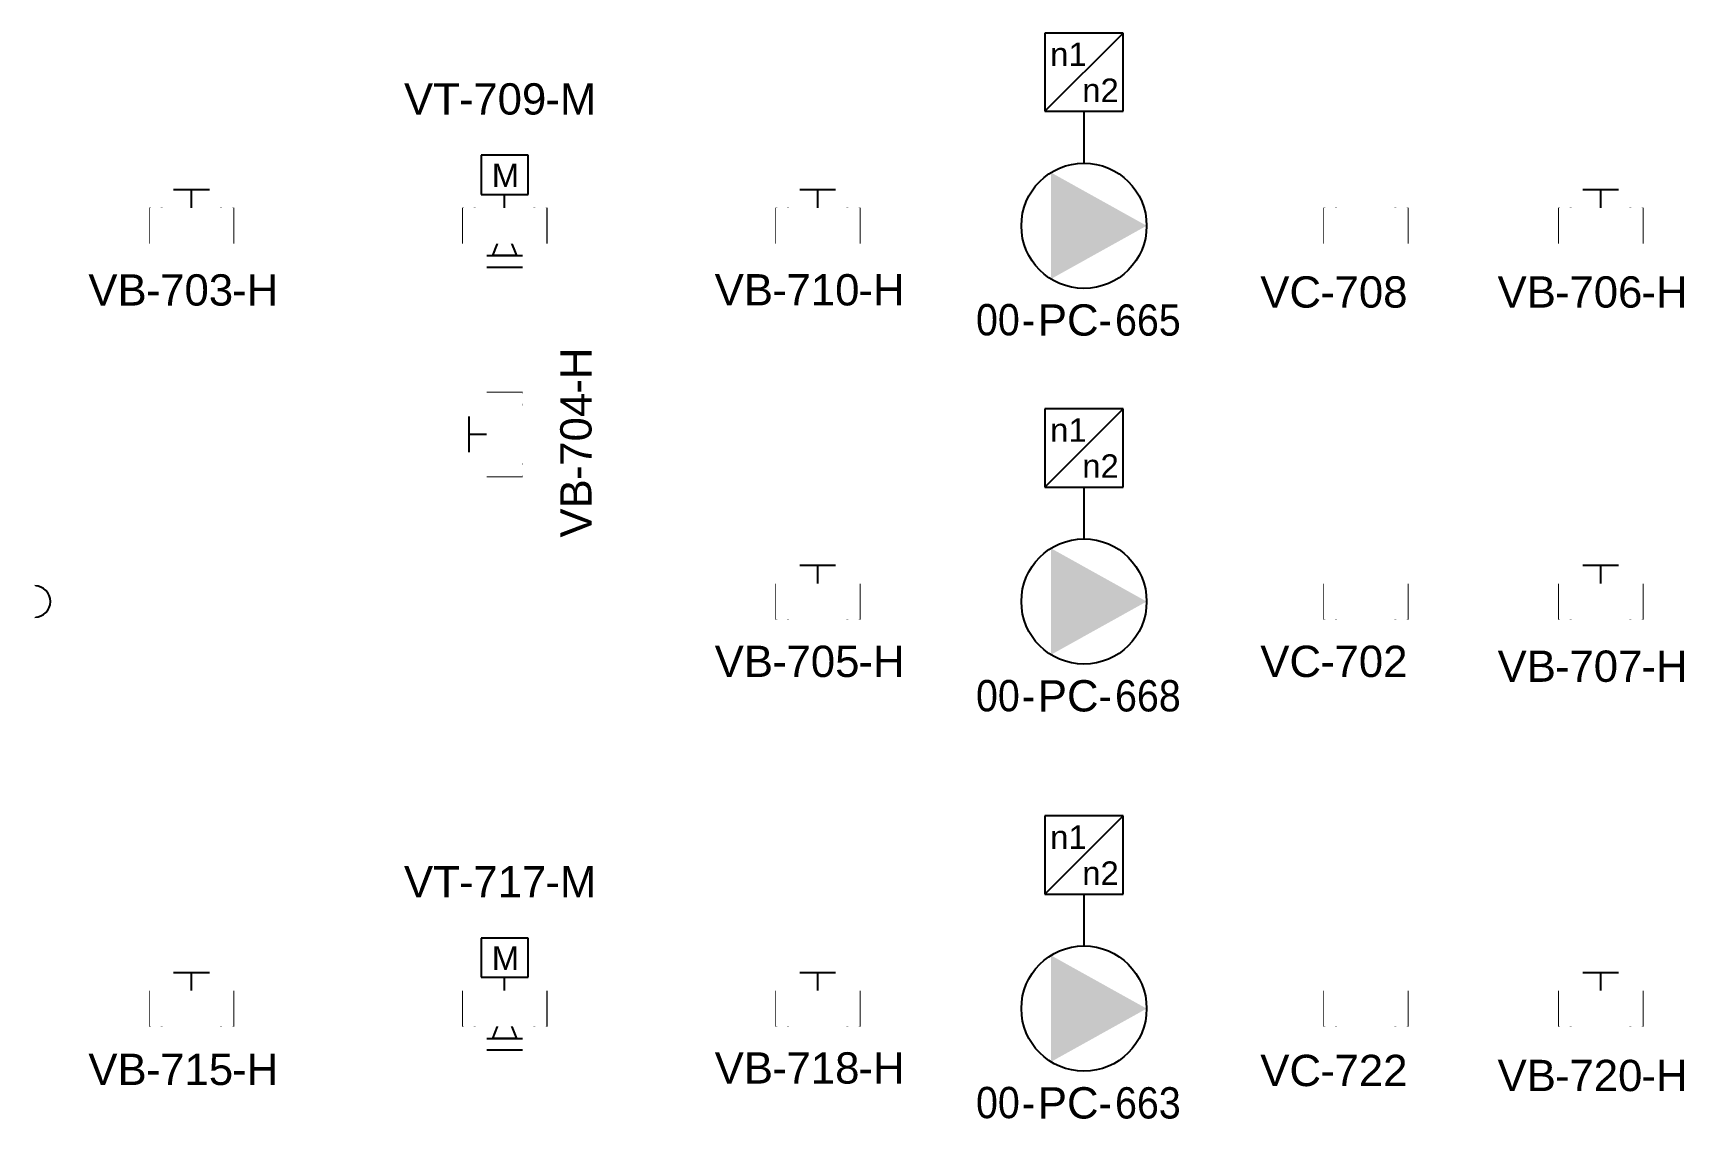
# Model space of a CAD drawing. Header units: millimetres. Extents: x 0 to 12089, y -479 to 374.
# Drawn here: x 11983.9 to 12089.3, y -155.9 to -86.6 of the extents above; entities that cross this region are included whole.
import ezdxf
from ezdxf.enums import TextEntityAlignment as Align

# ---------------------------------------------------------------- set-up
doc = ezdxf.new("R2010")
doc.units = ezdxf.units.MM
doc.header["$LTSCALE"] = 0.25
doc.set_wipeout_variables(frame=1)
doc.layers.add('equipment', color=5, linetype='Continuous', lineweight=25, true_color=0x0000ff)
doc.layers.add('valve', color=7, linetype='Continuous', lineweight=25, true_color=0xffffff)
doc.layers.add('hot water', color=5, linetype='Continuous', lineweight=25)
doc.styles.add('Organica', font='arial.ttf')

# ---------------------------------------------------------------- blocks, each defined once
blk = doc.blocks.new('break')
blk.add_arc((0, 0), 1, 270, 90)
blk.add_wipeout([(-0.12, -0.11), (-0.12, -0.89), (0, -1), (0.12, -0.89), (0.12, -0.11), (0, 0)])
blk.add_wipeout([(-0.12, 0.11), (-0.12, 0.89), (0, 1), (0.12, 0.89), (0.12, 0.11), (0, 0)])
blk = doc.blocks.new('*U459')
at = {"lineweight": 25, "ltscale": 0.25}
for p, q in [((-7.31, 2.5), (-12.31, 2.5)), ((-12.31, 2.5), (-12.31, -2.5)), ((-7.31, -2.5), (-12.31, 2.5)), ((-7.31, -2.5), (-7.31, 2.5)), ((-7.31, 0), (-4, 0)), ((-12.31, -2.5), (-7.31, -2.5))]:
    blk.add_line(p, q, dxfattribs=at)
blk.add_circle((0, 0), 4)
blk.add_solid([(-3.4, -2.11), (0, 4), (3.4, -2.11)])
at = {"style": 'Organica'}
for s, p in [('n2', (-7.9, -0.11)), ('n1', (-10.2, -2.16))]:
    blk.add_text(s, height=1.5, rotation=90, dxfattribs=at).set_placement(p)
at = {"char_height": 2, "width": 5.3402, "attachment_point": 6, "rotation": 90, "line_spacing_factor": 0.9, "style": 'Organica'}
for insert in [(6.02, 1.77), (6.02, -3.13)]:
    blk.add_mtext('{\\W0.9;-}', dxfattribs=dict(at, insert=insert))
at = {"style": 'Organica', "flags": 1}
for tag, p in [('PUMP_TYPE', (-13.95, 99.74)), ('NOTE', (-13.95, 96.74)), ('NOTE_CHINESE', (-13.95, 93.74)), ('MATERIAL_HOUSING', (-13.95, 90.64)), ('MATERIAL_IMPELLER', (-13.95, 87.64)), ('MATERIAL_SCREW', (-13.95, 84.64)), ('INSTALLED_POWER', (-13.95, 81.43)), ('CONSUMED_POWER', (-13.95, 78.43)), ('MODEL', (-13.95, 75.32)), ('MANUFACTURE', (-13.95, 72.21)), ('UNIT_CAPACITY', (-13.42, 69.06)), ('SP_CAPACITY', (-13.42, 66.16)), ('UNIT_HEAD', (-13.42, 63.06)), ('SP_HEAD', (-13.42, 60.06)), ('INSTALLATION', (-13.42, 56.95)), ('STB_DTY', (-13.42, 53.63)), ('RUNNINGHOURS', (-13.42, 50.63)), ('FC-MAN', (-13.85, 47.7)), ('HOSTNAME', (-12.95, 46.85)), ('FC-MOD', (-13.85, 44.6)), ('DI', (-13.85, 41.6)), ('DO', (-13.85, 38.6)), ('AI', (-13.85, 35.6)), ('AO', (-13.85, 32.6)), ('PB', (-13.85, 29.6)), ('PO', (-13.85, 26.6)), ('PROCESSUNITAREA', (-13.85, 23.6))]:
    blk.add_attdef(tag, text='', height=2, dxfattribs=at).set_placement(p, align=Align.MIDDLE_CENTER)
at = {"style": 'Organica', "width": 0.9, "flags": 8}
blk.add_attdef('TAG', text='', height=2, rotation=90, dxfattribs=at).set_placement((6.02, 4.08), align=Align.MIDDLE_CENTER)
at = {"style": 'Organica'}
blk.add_attdef('TAG_ID', text='', height=2, rotation=90, dxfattribs=at).set_placement((6.02, 0.93), align=Align.MIDDLE_RIGHT)
at = {"style": 'Organica', "width": 0.9}
blk.add_attdef('AREA_CODE', text='', height=2, rotation=90, dxfattribs=at).set_placement((6, -4.1), align=Align.MIDDLE_RIGHT)
blk = doc.blocks.new('*U465')
at = {"lineweight": 25, "ltscale": 0.25}
for p, q in [((-7.31, 2.5), (-12.31, 2.5)), ((-12.31, 2.5), (-12.31, -2.5)), ((-7.31, -2.5), (-12.31, 2.5)), ((-7.31, -2.5), (-7.31, 2.5)), ((-7.31, 0), (-4, 0)), ((-12.31, -2.5), (-7.31, -2.5))]:
    blk.add_line(p, q, dxfattribs=at)
blk.add_circle((0, 0), 4)
blk.add_solid([(-3.4, -2.11), (0, 4), (3.4, -2.11)])
at = {"style": 'Organica'}
for s, p in [('n2', (-7.9, -0.11)), ('n1', (-10.2, -2.16))]:
    blk.add_text(s, height=1.5, rotation=90, dxfattribs=at).set_placement(p)
at = {"char_height": 2, "width": 5.3402, "attachment_point": 6, "rotation": 90, "line_spacing_factor": 0.9, "style": 'Organica'}
for insert in [(6.02, 1.77), (6.02, -3.13)]:
    blk.add_mtext('{\\W0.9;-}', dxfattribs=dict(at, insert=insert))
at = {"style": 'Organica', "flags": 1}
for tag, p in [('PUMP_TYPE', (-13.95, 99.74)), ('NOTE', (-13.95, 96.74)), ('NOTE_CHINESE', (-13.95, 93.74)), ('MATERIAL_HOUSING', (-13.95, 90.64)), ('MATERIAL_IMPELLER', (-13.95, 87.64)), ('MATERIAL_SCREW', (-13.95, 84.64)), ('INSTALLED_POWER', (-13.95, 81.43)), ('CONSUMED_POWER', (-13.95, 78.43)), ('MODEL', (-13.95, 75.32)), ('MANUFACTURE', (-13.95, 72.21)), ('UNIT_CAPACITY', (-13.42, 69.06)), ('SP_CAPACITY', (-13.42, 66.16)), ('UNIT_HEAD', (-13.42, 63.06)), ('SP_HEAD', (-13.42, 60.06)), ('INSTALLATION', (-13.42, 56.95)), ('STB_DTY', (-13.42, 53.63)), ('RUNNINGHOURS', (-13.42, 50.63)), ('FC-MAN', (-13.85, 47.7)), ('HOSTNAME', (-12.95, 46.85)), ('FC-MOD', (-13.85, 44.6)), ('DI', (-13.85, 41.6)), ('DO', (-13.85, 38.6)), ('AI', (-13.85, 35.6)), ('AO', (-13.85, 32.6)), ('PB', (-13.85, 29.6)), ('PO', (-13.85, 26.6)), ('PROCESSUNITAREA', (-13.85, 23.6))]:
    blk.add_attdef(tag, text='', height=2, dxfattribs=at).set_placement(p, align=Align.MIDDLE_CENTER)
at = {"style": 'Organica', "width": 0.9, "flags": 8}
blk.add_attdef('TAG', text='', height=2, rotation=90, dxfattribs=at).set_placement((6.02, 4.08), align=Align.MIDDLE_CENTER)
at = {"style": 'Organica'}
blk.add_attdef('TAG_ID', text='', height=2, rotation=90, dxfattribs=at).set_placement((6.02, 0.93), align=Align.MIDDLE_RIGHT)
at = {"style": 'Organica', "width": 0.9}
blk.add_attdef('AREA_CODE', text='', height=2, rotation=90, dxfattribs=at).set_placement((6, -4.1), align=Align.MIDDLE_RIGHT)
blk = doc.blocks.new('*U467')
at = {"lineweight": 25, "ltscale": 0.25}
for p, q in [((-7.31, 2.5), (-12.31, 2.5)), ((-12.31, 2.5), (-12.31, -2.5)), ((-7.31, -2.5), (-12.31, 2.5)), ((-7.31, -2.5), (-7.31, 2.5)), ((-7.31, 0), (-4, 0)), ((-12.31, -2.5), (-7.31, -2.5))]:
    blk.add_line(p, q, dxfattribs=at)
blk.add_circle((0, 0), 4)
blk.add_solid([(-3.4, -2.11), (0, 4), (3.4, -2.11)])
at = {"style": 'Organica'}
for s, p in [('n2', (-7.9, -0.11)), ('n1', (-10.2, -2.16))]:
    blk.add_text(s, height=1.5, rotation=90, dxfattribs=at).set_placement(p)
at = {"char_height": 2, "width": 5.3402, "attachment_point": 6, "rotation": 90.0784, "line_spacing_factor": 0.9, "style": 'Organica'}
for insert in [(6.02, 1.77), (6.03, -3.13)]:
    blk.add_mtext('{\\W0.9;-}', dxfattribs=dict(at, insert=insert))
at = {"style": 'Organica', "flags": 1}
for tag, p in [('PUMP_TYPE', (-13.95, 99.74)), ('NOTE', (-13.95, 96.74)), ('NOTE_CHINESE', (-13.95, 93.74)), ('MATERIAL_HOUSING', (-13.95, 90.64)), ('MATERIAL_IMPELLER', (-13.95, 87.64)), ('MATERIAL_SCREW', (-13.95, 84.64)), ('INSTALLED_POWER', (-13.95, 81.43)), ('CONSUMED_POWER', (-13.95, 78.43)), ('MODEL', (-13.95, 75.32)), ('MANUFACTURE', (-13.95, 72.21)), ('UNIT_CAPACITY', (-13.42, 69.06)), ('SP_CAPACITY', (-13.42, 66.16)), ('UNIT_HEAD', (-13.42, 63.06)), ('SP_HEAD', (-13.42, 60.06)), ('INSTALLATION', (-13.42, 56.95)), ('STB_DTY', (-13.42, 53.63)), ('RUNNINGHOURS', (-13.42, 50.63)), ('FC-MAN', (-13.85, 47.7)), ('HOSTNAME', (-12.95, 46.85)), ('FC-MOD', (-13.85, 44.6)), ('DI', (-13.85, 41.6)), ('DO', (-13.85, 38.6)), ('AI', (-13.85, 35.6)), ('AO', (-13.85, 32.6)), ('PB', (-13.85, 29.6)), ('PO', (-13.85, 26.6)), ('PROCESSUNITAREA', (-13.85, 23.6))]:
    blk.add_attdef(tag, text='', height=2, dxfattribs=at).set_placement(p, align=Align.MIDDLE_CENTER)
at = {"style": 'Organica', "width": 0.9, "flags": 8}
blk.add_attdef('TAG', text='', height=2, rotation=90.0784, dxfattribs=at).set_placement((6.02, 4.08), align=Align.MIDDLE_CENTER)
at = {"style": 'Organica'}
blk.add_attdef('TAG_ID', text='', height=2, rotation=90.0784, dxfattribs=at).set_placement((6.02, 0.93), align=Align.MIDDLE_RIGHT)
at = {"style": 'Organica', "width": 0.9}
blk.add_attdef('AREA_CODE', text='', height=2, rotation=90.0784, dxfattribs=at).set_placement((6.01, -4.1), align=Align.MIDDLE_RIGHT)
blk = doc.blocks.new('*U816')
at = {"lineweight": 25, "ltscale": 0.25}
for p, q in [((1.5, 4.5), (-1.5, 4.5)), ((-1.5, 4.5), (-1.5, 2)), ((1.5, 2), (1.5, 4.5)), ((-2.67, 1.14), (-2.67, -1.14)), ((-1.9, -1.14), (-1.9, 1.14)), ((-1.5, 2), (0, 2)), ((0, 0.5), (0, 2)), ((0, 2), (1.5, 2)), ((0, 0), (0, 1.55)), ((1.9, -1.14), (1.9, 1.14)), ((2.67, 1.14), (2.67, -1.14)), ((1.9, -0.76), (-1.9, 0.76)), ((-1.9, -0.76), (1.9, 0.76)), ((-1.14, -1.9), (1.15, -1.9)), ((1.15, -2.66), (-1.14, -2.66))]:
    blk.add_line(p, q, dxfattribs=at)
blk.add_lwpolyline([(0, 0), (0.76, -1.9), (-0.76, -1.9)], close=True, dxfattribs=at)
at = {"style": 'Organica'}
blk.add_text('M', height=1.5, dxfattribs=at).set_placement((-0.82, 2.47))
at = {"char_height": 2, "width": 5.3402, "style": 'Organica'}
for s, insert, attachment_point in [('-M', (2.6, 8.1), 4), ('-', (-1.98, 8.1), 6)]:
    blk.add_mtext(s, dxfattribs=dict(at, insert=insert, attachment_point=attachment_point))
at = {"style": 'Organica'}
for tag, flags, p in [('EQUIP_TYPE', 1, (-8.63, 62.54)), ('NOTE', 1, (-8.63, 59.54)), ('NOTE_CHINESE', 1, (-8.63, 56.54)), ('AREA_CODE', 1, (-8.63, 53.54)), ('DI', 1, (-8.63, 50.54)), ('DO', 1, (-8.63, 47.54)), ('AI', 1, (-8.63, 44.54)), ('AO', 1, (-8.63, 41.54)), ('PB', 1, (-8.63, 38.54)), ('PO', 1, (-8.63, 35.54)), ('SP_ACTUATED', 1, (-8.63, 32.54)), ('SIZE', 1, (-8.63, 23.54)), ('MATERIAL', 1, (-8.63, 19.54)), ('PRESSURE', 1, (-8.63, 15.54)), ('PROCESSUNITAREA', 1, (-8.63, 11.72)), ('TAG', 8, (0.33, 8.1))]:
    blk.add_attdef(tag, text='', height=2, dxfattribs=dict(at, flags=flags)).set_placement(p, align=Align.MIDDLE_CENTER)
blk.add_attdef('TAG_ID', text='', height=2, dxfattribs=at).set_placement((-2.86, 8.1), align=Align.MIDDLE_RIGHT)
blk.add_wipeout([(-2.67, 1.14), (2.67, 1.14), (2.67, -1.14), (-2.67, -1.14)])
blk = doc.blocks.new('*U817')
at = {"lineweight": 25, "ltscale": 0.25}
for p, q in [((1.14, 2.29), (-1.14, 2.29)), ((0, 0.5), (0, 2.29)), ((-2.67, 1.14), (-2.67, -1.14)), ((-1.9, -1.14), (-1.9, 1.14)), ((1.9, -1.14), (1.9, 1.14)), ((2.67, 1.14), (2.67, -1.14)), ((1.9, -0.76), (-1.9, 0.76))]:
    blk.add_line(p, q, dxfattribs=at)
blk.add_circle((0, 0), 0.5)
at = {"char_height": 2, "width": 5.3402, "style": 'Organica'}
for s, insert, attachment_point in [('-H', (2.6, -3.79), 4), ('-', (-1.98, -3.79), 6)]:
    blk.add_mtext(s, dxfattribs=dict(at, insert=insert, attachment_point=attachment_point))
at = {"style": 'Organica'}
for tag, flags, p in [('EQUIP_TYPE', 1, (-8.63, 62.54)), ('NOTE', 1, (-8.63, 59.54)), ('NOTE_CHINESE', 1, (-8.63, 56.54)), ('AREA_CODE', 1, (-8.63, 53.54)), ('DI', 1, (-8.63, 50.54)), ('DO', 1, (-8.63, 47.54)), ('AI', 1, (-8.63, 44.54)), ('AO', 1, (-8.63, 41.54)), ('PB', 1, (-8.63, 38.54)), ('PO', 1, (-8.63, 35.54)), ('SP_ACTUATED', 1, (-8.63, 32.54)), ('SIZE', 1, (-8.63, 23.54)), ('MATERIAL', 1, (-8.63, 19.54)), ('PRESSURE', 1, (-8.63, 15.54)), ('PROCESSUNITAREA', 1, (-8.63, 11.72)), ('TAG', 8, (0.33, -3.79))]:
    blk.add_attdef(tag, text='', height=2, dxfattribs=dict(at, flags=flags)).set_placement(p, align=Align.MIDDLE_CENTER)
blk.add_attdef('TAG_ID', text='', height=2, dxfattribs=at).set_placement((-2.86, -3.79), align=Align.MIDDLE_RIGHT)
blk.add_wipeout([(-2.67, 1.14), (2.67, 1.14), (2.67, -1.14), (-2.67, -1.14)])
blk = doc.blocks.new('*U819')
at = {"lineweight": 25, "ltscale": 0.25}
for p, q in [((1.14, 2.29), (-1.14, 2.29)), ((0, 0.5), (0, 2.29)), ((-2.67, 1.14), (-2.67, -1.14)), ((-1.9, -1.14), (-1.9, 1.14)), ((1.9, -1.14), (1.9, 1.14)), ((2.67, 1.14), (2.67, -1.14)), ((1.9, -0.76), (-1.9, 0.76))]:
    blk.add_line(p, q, dxfattribs=at)
blk.add_circle((0, 0), 0.5)
at = {"char_height": 2, "width": 5.3402, "style": 'Organica'}
for s, insert, attachment_point in [('-H', (2.6, -4.27), 4), ('-', (-1.98, -4.27), 6)]:
    blk.add_mtext(s, dxfattribs=dict(at, insert=insert, attachment_point=attachment_point))
at = {"style": 'Organica'}
for tag, flags, p in [('EQUIP_TYPE', 1, (-8.63, 62.54)), ('NOTE', 1, (-8.63, 59.54)), ('NOTE_CHINESE', 1, (-8.63, 56.54)), ('AREA_CODE', 1, (-8.63, 53.54)), ('DI', 1, (-8.63, 50.54)), ('DO', 1, (-8.63, 47.54)), ('AI', 1, (-8.63, 44.54)), ('AO', 1, (-8.63, 41.54)), ('PB', 1, (-8.63, 38.54)), ('PO', 1, (-8.63, 35.54)), ('SP_ACTUATED', 1, (-8.63, 32.54)), ('SIZE', 1, (-8.63, 23.54)), ('MATERIAL', 1, (-8.63, 19.54)), ('PRESSURE', 1, (-8.63, 15.54)), ('PROCESSUNITAREA', 1, (-8.63, 11.72)), ('TAG', 8, (0.33, -4.27))]:
    blk.add_attdef(tag, text='', height=2, dxfattribs=dict(at, flags=flags)).set_placement(p, align=Align.MIDDLE_CENTER)
blk.add_attdef('TAG_ID', text='', height=2, dxfattribs=at).set_placement((-2.86, -4.27), align=Align.MIDDLE_RIGHT)
blk.add_wipeout([(-2.67, 1.14), (2.67, 1.14), (2.67, -1.14), (-2.67, -1.14)])
blk = doc.blocks.new('*U821')
at = {"lineweight": 25, "ltscale": 0.25}
for p, q in [((-2.67, 1.14), (-2.67, -1.14)), ((-1.9, -1.14), (-1.9, 1.14)), ((1.9, -1.14), (1.9, 1.14)), ((2.67, 1.14), (2.67, -1.14)), ((-1.9, 0.76), (1.9, -0.76)), ((1.9, -0.76), (1.09, 0.17)), ((1.9, -0.76), (0.67, -0.87))]:
    blk.add_line(p, q, dxfattribs=at)
at = {"insert": (-1.98, -3.95), "char_height": 2, "width": 5.3402, "attachment_point": 6, "style": 'Organica'}
blk.add_mtext('-', dxfattribs=at)
at = {"style": 'Organica'}
for tag, flags, p in [('EQUIP_TYPE', 1, (-8.63, 62.54)), ('NOTE', 1, (-8.63, 59.54)), ('NOTE_CHINESE', 1, (-8.63, 56.54)), ('AREA_CODE', 1, (-8.63, 53.54)), ('DI', 1, (-8.63, 50.54)), ('DO', 1, (-8.63, 47.54)), ('AI', 1, (-8.63, 44.54)), ('AO', 1, (-8.63, 41.54)), ('PB', 1, (-8.63, 38.54)), ('PO', 1, (-8.63, 35.54)), ('SP_ACTUATED', 1, (-8.63, 32.54)), ('SIZE', 1, (-8.63, 23.54)), ('MATERIAL', 1, (-8.63, 19.54)), ('PRESSURE', 1, (-8.63, 15.54)), ('PROCESSUNITAREA', 1, (-8.63, 11.72)), ('TAG', 8, (0.33, -3.95))]:
    blk.add_attdef(tag, text='', height=2, dxfattribs=dict(at, flags=flags)).set_placement(p, align=Align.MIDDLE_CENTER)
blk.add_attdef('TAG_ID', text='', height=2, dxfattribs=at).set_placement((-2.86, -3.95), align=Align.MIDDLE_RIGHT)
blk.add_wipeout([(-2.67, 1.14), (2.67, 1.14), (2.67, -1.14), (-2.67, -1.14)])
blk = doc.blocks.new('*U823')
at = {"lineweight": 25, "ltscale": 0.25}
for p, q in [((1.14, 2.29), (-1.14, 2.29)), ((0, 0.5), (0, 2.29)), ((-2.67, 1.14), (-2.67, -1.14)), ((-1.9, -1.14), (-1.9, 1.14)), ((1.9, -1.14), (1.9, 1.14)), ((2.67, 1.14), (2.67, -1.14)), ((1.9, -0.76), (-1.9, 0.76))]:
    blk.add_line(p, q, dxfattribs=at)
blk.add_circle((0, 0), 0.5)
at = {"char_height": 2, "width": 5.3402, "style": 'Organica'}
for s, insert, attachment_point in [('-H', (2.6, -3.88), 4), ('-', (-1.98, -3.88), 6)]:
    blk.add_mtext(s, dxfattribs=dict(at, insert=insert, attachment_point=attachment_point))
at = {"style": 'Organica'}
for tag, flags, p in [('EQUIP_TYPE', 1, (-8.63, 62.54)), ('NOTE', 1, (-8.63, 59.54)), ('NOTE_CHINESE', 1, (-8.63, 56.54)), ('AREA_CODE', 1, (-8.63, 53.54)), ('DI', 1, (-8.63, 50.54)), ('DO', 1, (-8.63, 47.54)), ('AI', 1, (-8.63, 44.54)), ('AO', 1, (-8.63, 41.54)), ('PB', 1, (-8.63, 38.54)), ('PO', 1, (-8.63, 35.54)), ('SP_ACTUATED', 1, (-8.63, 32.54)), ('SIZE', 1, (-8.63, 23.54)), ('MATERIAL', 1, (-8.63, 19.54)), ('PRESSURE', 1, (-8.63, 15.54)), ('PROCESSUNITAREA', 1, (-8.63, 11.72)), ('TAG', 8, (0.33, -3.88))]:
    blk.add_attdef(tag, text='', height=2, dxfattribs=dict(at, flags=flags)).set_placement(p, align=Align.MIDDLE_CENTER)
blk.add_attdef('TAG_ID', text='', height=2, dxfattribs=at).set_placement((-2.86, -3.88), align=Align.MIDDLE_RIGHT)
blk.add_wipeout([(-2.67, 1.14), (2.67, 1.14), (2.67, -1.14), (-2.67, -1.14)])
blk = doc.blocks.new('*U836')
at = {"lineweight": 25, "ltscale": 0.25}
for p, q in [((1.14, 2.29), (-1.14, 2.29)), ((0, 0.5), (0, 2.29)), ((-2.67, 1.14), (-2.67, -1.14)), ((-1.9, -1.14), (-1.9, 1.14)), ((1.9, -1.14), (1.9, 1.14)), ((2.67, 1.14), (2.67, -1.14)), ((1.9, -0.76), (-1.9, 0.76))]:
    blk.add_line(p, q, dxfattribs=at)
blk.add_circle((0, 0), 0.5)
at = {"char_height": 2, "width": 5.3402, "style": 'Organica'}
for s, insert, attachment_point in [('-H', (2.6, -4.09), 4), ('-', (-1.98, -4.09), 6)]:
    blk.add_mtext(s, dxfattribs=dict(at, insert=insert, attachment_point=attachment_point))
at = {"style": 'Organica'}
for tag, flags, p in [('EQUIP_TYPE', 1, (-8.63, 62.54)), ('NOTE', 1, (-8.63, 59.54)), ('NOTE_CHINESE', 1, (-8.63, 56.54)), ('AREA_CODE', 1, (-8.63, 53.54)), ('DI', 1, (-8.63, 50.54)), ('DO', 1, (-8.63, 47.54)), ('AI', 1, (-8.63, 44.54)), ('AO', 1, (-8.63, 41.54)), ('PB', 1, (-8.63, 38.54)), ('PO', 1, (-8.63, 35.54)), ('SP_ACTUATED', 1, (-8.63, 32.54)), ('SIZE', 1, (-8.63, 23.54)), ('MATERIAL', 1, (-8.63, 19.54)), ('PRESSURE', 1, (-8.63, 15.54)), ('PROCESSUNITAREA', 1, (-8.63, 11.72)), ('TAG', 8, (0.33, -4.09))]:
    blk.add_attdef(tag, text='', height=2, dxfattribs=dict(at, flags=flags)).set_placement(p, align=Align.MIDDLE_CENTER)
blk.add_attdef('TAG_ID', text='', height=2, dxfattribs=at).set_placement((-2.86, -4.09), align=Align.MIDDLE_RIGHT)
blk.add_wipeout([(-2.67, 1.14), (2.67, 1.14), (2.67, -1.14), (-2.67, -1.14)])
blk = doc.blocks.new('*U837')
at = {"lineweight": 25, "ltscale": 0.25}
for p, q in [((1.14, 2.29), (-1.14, 2.29)), ((0, 0.5), (0, 2.29)), ((-2.67, 1.14), (-2.67, -1.14)), ((-1.9, -1.14), (-1.9, 1.14)), ((1.9, -1.14), (1.9, 1.14)), ((2.67, 1.14), (2.67, -1.14)), ((1.9, -0.76), (-1.9, 0.76))]:
    blk.add_line(p, q, dxfattribs=at)
blk.add_circle((0, 0), 0.5)
at = {"char_height": 2, "width": 5.3402, "style": 'Organica'}
for s, insert, attachment_point in [('-H', (2.6, -3.82), 4), ('-', (-1.98, -3.82), 6)]:
    blk.add_mtext(s, dxfattribs=dict(at, insert=insert, attachment_point=attachment_point))
at = {"style": 'Organica'}
for tag, flags, p in [('EQUIP_TYPE', 1, (-8.63, 62.54)), ('NOTE', 1, (-8.63, 59.54)), ('NOTE_CHINESE', 1, (-8.63, 56.54)), ('AREA_CODE', 1, (-8.63, 53.54)), ('DI', 1, (-8.63, 50.54)), ('DO', 1, (-8.63, 47.54)), ('AI', 1, (-8.63, 44.54)), ('AO', 1, (-8.63, 41.54)), ('PB', 1, (-8.63, 38.54)), ('PO', 1, (-8.63, 35.54)), ('SP_ACTUATED', 1, (-8.63, 32.54)), ('SIZE', 1, (-8.63, 23.54)), ('MATERIAL', 1, (-8.63, 19.54)), ('PRESSURE', 1, (-8.63, 15.54)), ('PROCESSUNITAREA', 1, (-8.63, 11.72)), ('TAG', 8, (0.33, -3.82))]:
    blk.add_attdef(tag, text='', height=2, dxfattribs=dict(at, flags=flags)).set_placement(p, align=Align.MIDDLE_CENTER)
blk.add_attdef('TAG_ID', text='', height=2, dxfattribs=at).set_placement((-2.86, -3.82), align=Align.MIDDLE_RIGHT)
blk.add_wipeout([(-2.67, 1.14), (2.67, 1.14), (2.67, -1.14), (-2.67, -1.14)])
blk = doc.blocks.new('*U838')
at = {"lineweight": 25, "ltscale": 0.25}
for p, q in [((1.14, 2.29), (-1.14, 2.29)), ((0, 0.5), (0, 2.29)), ((-2.67, 1.14), (-2.67, -1.14)), ((-1.9, -1.14), (-1.9, 1.14)), ((1.9, -1.14), (1.9, 1.14)), ((2.67, 1.14), (2.67, -1.14)), ((1.9, -0.76), (-1.9, 0.76))]:
    blk.add_line(p, q, dxfattribs=at)
blk.add_circle((0, 0), 0.5)
at = {"char_height": 2, "width": 5.3402, "style": 'Organica'}
for s, insert, attachment_point in [('-H', (2.6, -4.23), 4), ('-', (-1.98, -4.23), 6)]:
    blk.add_mtext(s, dxfattribs=dict(at, insert=insert, attachment_point=attachment_point))
at = {"style": 'Organica'}
for tag, flags, p in [('EQUIP_TYPE', 1, (-8.63, 62.54)), ('NOTE', 1, (-8.63, 59.54)), ('NOTE_CHINESE', 1, (-8.63, 56.54)), ('AREA_CODE', 1, (-8.63, 53.54)), ('DI', 1, (-8.63, 50.54)), ('DO', 1, (-8.63, 47.54)), ('AI', 1, (-8.63, 44.54)), ('AO', 1, (-8.63, 41.54)), ('PB', 1, (-8.63, 38.54)), ('PO', 1, (-8.63, 35.54)), ('SP_ACTUATED', 1, (-8.63, 32.54)), ('SIZE', 1, (-8.63, 23.54)), ('MATERIAL', 1, (-8.63, 19.54)), ('PRESSURE', 1, (-8.63, 15.54)), ('PROCESSUNITAREA', 1, (-8.63, 11.72)), ('TAG', 8, (0.33, -4.23))]:
    blk.add_attdef(tag, text='', height=2, dxfattribs=dict(at, flags=flags)).set_placement(p, align=Align.MIDDLE_CENTER)
blk.add_attdef('TAG_ID', text='', height=2, dxfattribs=at).set_placement((-2.86, -4.23), align=Align.MIDDLE_RIGHT)
blk.add_wipeout([(-2.67, 1.14), (2.67, 1.14), (2.67, -1.14), (-2.67, -1.14)])
blk = doc.blocks.new('*U839')
at = {"lineweight": 25, "ltscale": 0.25}
for p, q in [((1.14, 2.29), (-1.14, 2.29)), ((0, 0.5), (0, 2.29)), ((-2.67, 1.14), (-2.67, -1.14)), ((-1.9, -1.14), (-1.9, 1.14)), ((1.9, -1.14), (1.9, 1.14)), ((2.67, 1.14), (2.67, -1.14)), ((1.9, -0.76), (-1.9, 0.76))]:
    blk.add_line(p, q, dxfattribs=at)
blk.add_circle((0, 0), 0.5)
at = {"char_height": 2, "width": 5.3402, "style": 'Organica'}
for s, insert, attachment_point in [('-H', (2.6, -4.13), 4), ('-', (-1.98, -4.13), 6)]:
    blk.add_mtext(s, dxfattribs=dict(at, insert=insert, attachment_point=attachment_point))
at = {"style": 'Organica'}
for tag, flags, p in [('EQUIP_TYPE', 1, (-8.63, 62.54)), ('NOTE', 1, (-8.63, 59.54)), ('NOTE_CHINESE', 1, (-8.63, 56.54)), ('AREA_CODE', 1, (-8.63, 53.54)), ('DI', 1, (-8.63, 50.54)), ('DO', 1, (-8.63, 47.54)), ('AI', 1, (-8.63, 44.54)), ('AO', 1, (-8.63, 41.54)), ('PB', 1, (-8.63, 38.54)), ('PO', 1, (-8.63, 35.54)), ('SP_ACTUATED', 1, (-8.63, 32.54)), ('SIZE', 1, (-8.63, 23.54)), ('MATERIAL', 1, (-8.63, 19.54)), ('PRESSURE', 1, (-8.63, 15.54)), ('PROCESSUNITAREA', 1, (-8.63, 11.72)), ('TAG', 8, (0.33, -4.13))]:
    blk.add_attdef(tag, text='', height=2, dxfattribs=dict(at, flags=flags)).set_placement(p, align=Align.MIDDLE_CENTER)
blk.add_attdef('TAG_ID', text='', height=2, dxfattribs=at).set_placement((-2.86, -4.13), align=Align.MIDDLE_RIGHT)
blk.add_wipeout([(-2.67, 1.14), (2.67, 1.14), (2.67, -1.14), (-2.67, -1.14)])
blk = doc.blocks.new('*U840')
at = {"lineweight": 25, "ltscale": 0.25}
for p, q in [((-2.67, 1.14), (-2.67, -1.14)), ((-1.9, -1.14), (-1.9, 1.14)), ((1.9, -1.14), (1.9, 1.14)), ((2.67, 1.14), (2.67, -1.14)), ((-1.9, 0.76), (1.9, -0.76)), ((1.9, -0.76), (1.09, 0.17)), ((1.9, -0.76), (0.67, -0.87))]:
    blk.add_line(p, q, dxfattribs=at)
at = {"insert": (-1.98, -4.23), "char_height": 2, "width": 5.3402, "attachment_point": 6, "style": 'Organica'}
blk.add_mtext('-', dxfattribs=at)
at = {"style": 'Organica'}
for tag, flags, p in [('EQUIP_TYPE', 1, (-8.63, 62.54)), ('NOTE', 1, (-8.63, 59.54)), ('NOTE_CHINESE', 1, (-8.63, 56.54)), ('AREA_CODE', 1, (-8.63, 53.54)), ('DI', 1, (-8.63, 50.54)), ('DO', 1, (-8.63, 47.54)), ('AI', 1, (-8.63, 44.54)), ('AO', 1, (-8.63, 41.54)), ('PB', 1, (-8.63, 38.54)), ('PO', 1, (-8.63, 35.54)), ('SP_ACTUATED', 1, (-8.63, 32.54)), ('SIZE', 1, (-8.63, 23.54)), ('MATERIAL', 1, (-8.63, 19.54)), ('PRESSURE', 1, (-8.63, 15.54)), ('PROCESSUNITAREA', 1, (-8.63, 11.72)), ('TAG', 8, (0.33, -4.23))]:
    blk.add_attdef(tag, text='', height=2, dxfattribs=dict(at, flags=flags)).set_placement(p, align=Align.MIDDLE_CENTER)
blk.add_attdef('TAG_ID', text='', height=2, dxfattribs=at).set_placement((-2.86, -4.23), align=Align.MIDDLE_RIGHT)
blk.add_wipeout([(-2.67, 1.14), (2.67, 1.14), (2.67, -1.14), (-2.67, -1.14)])
blk = doc.blocks.new('*U841')
at = {"lineweight": 25, "ltscale": 0.25}
for p, q in [((-2.67, 1.14), (-2.67, -1.14)), ((-1.9, -1.14), (-1.9, 1.14)), ((1.9, -1.14), (1.9, 1.14)), ((2.67, 1.14), (2.67, -1.14)), ((-1.9, 0.76), (1.9, -0.76)), ((1.9, -0.76), (1.09, 0.17)), ((1.9, -0.76), (0.67, -0.87))]:
    blk.add_line(p, q, dxfattribs=at)
at = {"insert": (-1.98, -3.82), "char_height": 2, "width": 5.3402, "attachment_point": 6, "style": 'Organica'}
blk.add_mtext('-', dxfattribs=at)
at = {"style": 'Organica'}
for tag, flags, p in [('EQUIP_TYPE', 1, (-8.63, 62.54)), ('NOTE', 1, (-8.63, 59.54)), ('NOTE_CHINESE', 1, (-8.63, 56.54)), ('AREA_CODE', 1, (-8.63, 53.54)), ('DI', 1, (-8.63, 50.54)), ('DO', 1, (-8.63, 47.54)), ('AI', 1, (-8.63, 44.54)), ('AO', 1, (-8.63, 41.54)), ('PB', 1, (-8.63, 38.54)), ('PO', 1, (-8.63, 35.54)), ('SP_ACTUATED', 1, (-8.63, 32.54)), ('SIZE', 1, (-8.63, 23.54)), ('MATERIAL', 1, (-8.63, 19.54)), ('PRESSURE', 1, (-8.63, 15.54)), ('PROCESSUNITAREA', 1, (-8.63, 11.72)), ('TAG', 8, (0.33, -3.82))]:
    blk.add_attdef(tag, text='', height=2, dxfattribs=dict(at, flags=flags)).set_placement(p, align=Align.MIDDLE_CENTER)
blk.add_attdef('TAG_ID', text='', height=2, dxfattribs=at).set_placement((-2.86, -3.82), align=Align.MIDDLE_RIGHT)
blk.add_wipeout([(-2.67, 1.14), (2.67, 1.14), (2.67, -1.14), (-2.67, -1.14)])
blk = doc.blocks.new('*U842')
at = {"lineweight": 25, "ltscale": 0.25}
for p, q in [((1.14, 2.29), (-1.14, 2.29)), ((0, 0.5), (0, 2.29)), ((-2.67, 1.14), (-2.67, -1.14)), ((-1.9, -1.14), (-1.9, 1.14)), ((1.9, -1.14), (1.9, 1.14)), ((2.67, 1.14), (2.67, -1.14)), ((1.9, -0.76), (-1.9, 0.76))]:
    blk.add_line(p, q, dxfattribs=at)
blk.add_circle((0, 0), 0.5)
at = {"char_height": 2, "width": 5.3402, "style": 'Organica'}
for s, insert, attachment_point in [('-H', (2.6, -4.1), 4), ('-', (-1.98, -4.1), 6)]:
    blk.add_mtext(s, dxfattribs=dict(at, insert=insert, attachment_point=attachment_point))
at = {"style": 'Organica'}
for tag, flags, p in [('EQUIP_TYPE', 1, (-8.63, 62.54)), ('NOTE', 1, (-8.63, 59.54)), ('NOTE_CHINESE', 1, (-8.63, 56.54)), ('AREA_CODE', 1, (-8.63, 53.54)), ('DI', 1, (-8.63, 50.54)), ('DO', 1, (-8.63, 47.54)), ('AI', 1, (-8.63, 44.54)), ('AO', 1, (-8.63, 41.54)), ('PB', 1, (-8.63, 38.54)), ('PO', 1, (-8.63, 35.54)), ('SP_ACTUATED', 1, (-8.63, 32.54)), ('SIZE', 1, (-8.63, 23.54)), ('MATERIAL', 1, (-8.63, 19.54)), ('PRESSURE', 1, (-8.63, 15.54)), ('PROCESSUNITAREA', 1, (-8.63, 11.72)), ('TAG', 8, (0.33, -4.1))]:
    blk.add_attdef(tag, text='', height=2, dxfattribs=dict(at, flags=flags)).set_placement(p, align=Align.MIDDLE_CENTER)
blk.add_attdef('TAG_ID', text='', height=2, dxfattribs=at).set_placement((-2.86, -4.1), align=Align.MIDDLE_RIGHT)
blk.add_wipeout([(-2.67, 1.14), (2.67, 1.14), (2.67, -1.14), (-2.67, -1.14)])
blk = doc.blocks.new('*U843')
at = {"lineweight": 25, "ltscale": 0.25}
for p, q in [((1.14, 2.29), (-1.14, 2.29)), ((0, 0.5), (0, 2.29)), ((-2.67, 1.14), (-2.67, -1.14)), ((-1.9, -1.14), (-1.9, 1.14)), ((1.9, -1.14), (1.9, 1.14)), ((2.67, 1.14), (2.67, -1.14)), ((1.9, -0.76), (-1.9, 0.76))]:
    blk.add_line(p, q, dxfattribs=at)
blk.add_circle((0, 0), 0.5)
at = {"char_height": 2, "width": 5.3402, "style": 'Organica'}
for s, insert, attachment_point in [('-H', (2.6, -4.55), 4), ('-', (-1.98, -4.55), 6)]:
    blk.add_mtext(s, dxfattribs=dict(at, insert=insert, attachment_point=attachment_point))
at = {"style": 'Organica'}
for tag, flags, p in [('EQUIP_TYPE', 1, (-8.63, 62.54)), ('NOTE', 1, (-8.63, 59.54)), ('NOTE_CHINESE', 1, (-8.63, 56.54)), ('AREA_CODE', 1, (-8.63, 53.54)), ('DI', 1, (-8.63, 50.54)), ('DO', 1, (-8.63, 47.54)), ('AI', 1, (-8.63, 44.54)), ('AO', 1, (-8.63, 41.54)), ('PB', 1, (-8.63, 38.54)), ('PO', 1, (-8.63, 35.54)), ('SP_ACTUATED', 1, (-8.63, 32.54)), ('SIZE', 1, (-8.63, 23.54)), ('MATERIAL', 1, (-8.63, 19.54)), ('PRESSURE', 1, (-8.63, 15.54)), ('PROCESSUNITAREA', 1, (-8.63, 11.72)), ('TAG', 8, (0.33, -4.55))]:
    blk.add_attdef(tag, text='', height=2, dxfattribs=dict(at, flags=flags)).set_placement(p, align=Align.MIDDLE_CENTER)
blk.add_attdef('TAG_ID', text='', height=2, dxfattribs=at).set_placement((-2.86, -4.55), align=Align.MIDDLE_RIGHT)
blk.add_wipeout([(-2.67, 1.14), (2.67, 1.14), (2.67, -1.14), (-2.67, -1.14)])

msp = doc.modelspace()

# ---------------------------------------------------------------- block references
at = {"layer": 'equipment'}
ref = msp.add_blockref('*U465', (12051, -98.88), dxfattribs=dict(at, rotation=270))
ref.add_attrib('TAG', '665', dxfattribs={"layer": '0', "height": 2, "style": 'Organica', "width": 0.9}).set_placement((12055.08, -104.9), align=Align.MIDDLE_CENTER)
ref.add_attrib('AREA_CODE', '00', dxfattribs={"layer": '0', "height": 2, "style": 'Organica', "width": 0.9}).set_placement((12046.9, -104.88), align=Align.MIDDLE_RIGHT)
ref.add_attrib('TAG_ID', 'PC', dxfattribs={"layer": '0', "height": 2, "style": 'Organica'}).set_placement((12051.93, -104.9), align=Align.MIDDLE_RIGHT)
ref = msp.add_blockref('*U467', (12051, -122.88), dxfattribs=dict(at, rotation=270))
ref.add_attrib('TAG', '668', dxfattribs={"layer": '0', "height": 2, "rotation": 0.0784, "style": 'Organica', "width": 0.9}).set_placement((12055.08, -128.9), align=Align.MIDDLE_CENTER)
ref.add_attrib('AREA_CODE', '00', dxfattribs={"layer": '0', "height": 2, "rotation": 0.0784, "style": 'Organica', "width": 0.9}).set_placement((12046.9, -128.89), align=Align.MIDDLE_RIGHT)
ref.add_attrib('TAG_ID', 'PC', dxfattribs={"layer": '0', "height": 2, "rotation": 0.0784, "style": 'Organica'}).set_placement((12051.93, -128.9), align=Align.MIDDLE_RIGHT)
ref = msp.add_blockref('*U459', (12051, -148.88), dxfattribs=dict(at, rotation=270))
ref.add_attrib('TAG', '663', dxfattribs={"layer": '0', "height": 2, "style": 'Organica', "width": 0.9}).set_placement((12055.08, -154.9), align=Align.MIDDLE_CENTER)
ref.add_attrib('AREA_CODE', '00', dxfattribs={"layer": '0', "height": 2, "style": 'Organica', "width": 0.9}).set_placement((12046.9, -154.88), align=Align.MIDDLE_RIGHT)
ref.add_attrib('TAG_ID', 'PC', dxfattribs={"layer": '0', "height": 2, "style": 'Organica'}).set_placement((12051.93, -154.9), align=Align.MIDDLE_RIGHT)
at = {"layer": 'hot water'}
msp.add_blockref('break', (11984, -122.88), dxfattribs=at)
at = {"layer": 'valve'}
ref = msp.add_blockref('*U816', (12014, -98.88), dxfattribs=at)
ref.add_attrib('TAG', '709', dxfattribs={"layer": '0', "height": 2, "style": 'Organica'}).set_placement((12014.33, -90.78), align=Align.MIDDLE_CENTER)
ref.add_attrib('TAG_ID', 'VT', dxfattribs={"layer": '0', "height": 2, "style": 'Organica'}).set_placement((12011.14, -90.78), align=Align.MIDDLE_RIGHT)
ref = msp.add_blockref('*U842', (11994, -98.88), dxfattribs=at)
ref.add_attrib('TAG', '703', dxfattribs={"layer": '0', "height": 2, "style": 'Organica'}).set_placement((11994.33, -102.98), align=Align.MIDDLE_CENTER)
ref.add_attrib('TAG_ID', 'VB', dxfattribs={"layer": '0', "height": 2, "style": 'Organica'}).set_placement((11991.14, -102.98), align=Align.MIDDLE_RIGHT)
ref = msp.add_blockref('*U836', (12034, -98.88), dxfattribs=at)
ref.add_attrib('TAG', '710', dxfattribs={"layer": '0', "height": 2, "style": 'Organica'}).set_placement((12034.33, -102.97), align=Align.MIDDLE_CENTER)
ref.add_attrib('TAG_ID', 'VB', dxfattribs={"layer": '0', "height": 2, "style": 'Organica'}).set_placement((12031.14, -102.97), align=Align.MIDDLE_RIGHT)
ref = msp.add_blockref('*U838', (12084, -98.88), dxfattribs=at)
ref.add_attrib('TAG', '706', dxfattribs={"layer": '0', "height": 2, "style": 'Organica'}).set_placement((12084.33, -103.11), align=Align.MIDDLE_CENTER)
ref.add_attrib('TAG_ID', 'VB', dxfattribs={"layer": '0', "height": 2, "style": 'Organica'}).set_placement((12081.14, -103.11), align=Align.MIDDLE_RIGHT)
ref = msp.add_blockref('*U840', (12069, -98.88), dxfattribs=at)
ref.add_attrib('TAG', '708', dxfattribs={"layer": '0', "height": 2, "style": 'Organica'}).set_placement((12069.33, -103.11), align=Align.MIDDLE_CENTER)
ref.add_attrib('TAG_ID', 'VC', dxfattribs={"layer": '0', "height": 2, "style": 'Organica'}).set_placement((12066.14, -103.11), align=Align.MIDDLE_RIGHT)
ref = msp.add_blockref('*U843', (12014, -112.21), dxfattribs=dict(at, rotation=90))
ref.add_attrib('TAG', '704', dxfattribs={"layer": '0', "height": 2, "rotation": 90, "style": 'Organica'}).set_placement((12018.55, -111.88), align=Align.MIDDLE_CENTER)
ref.add_attrib('TAG_ID', 'VB', dxfattribs={"layer": '0', "height": 2, "rotation": 90, "style": 'Organica'}).set_placement((12018.55, -115.07), align=Align.MIDDLE_RIGHT)
ref = msp.add_blockref('*U837', (12034, -122.88), dxfattribs=at)
ref.add_attrib('TAG', '705', dxfattribs={"layer": '0', "height": 2, "style": 'Organica'}).set_placement((12034.33, -126.7), align=Align.MIDDLE_CENTER)
ref.add_attrib('TAG_ID', 'VB', dxfattribs={"layer": '0', "height": 2, "style": 'Organica'}).set_placement((12031.14, -126.7), align=Align.MIDDLE_RIGHT)
ref = msp.add_blockref('*U839', (12084, -122.88), dxfattribs=at)
ref.add_attrib('TAG', '707', dxfattribs={"layer": '0', "height": 2, "style": 'Organica'}).set_placement((12084.33, -127.01), align=Align.MIDDLE_CENTER)
ref.add_attrib('TAG_ID', 'VB', dxfattribs={"layer": '0', "height": 2, "style": 'Organica'}).set_placement((12081.14, -127.01), align=Align.MIDDLE_RIGHT)
ref = msp.add_blockref('*U841', (12069, -122.88), dxfattribs=at)
ref.add_attrib('TAG', '702', dxfattribs={"layer": '0', "height": 2, "style": 'Organica'}).set_placement((12069.33, -126.7), align=Align.MIDDLE_CENTER)
ref.add_attrib('TAG_ID', 'VC', dxfattribs={"layer": '0', "height": 2, "style": 'Organica'}).set_placement((12066.14, -126.7), align=Align.MIDDLE_RIGHT)
ref = msp.add_blockref('*U816', (12014, -148.88), dxfattribs=at)
ref.add_attrib('TAG', '717', dxfattribs={"layer": '0', "height": 2, "style": 'Organica'}).set_placement((12014.33, -140.78), align=Align.MIDDLE_CENTER)
ref.add_attrib('TAG_ID', 'VT', dxfattribs={"layer": '0', "height": 2, "style": 'Organica'}).set_placement((12011.14, -140.78), align=Align.MIDDLE_RIGHT)
ref = msp.add_blockref('*U823', (11994, -148.88), dxfattribs=at)
ref.add_attrib('TAG', '715', dxfattribs={"layer": '0', "height": 2, "style": 'Organica'}).set_placement((11994.33, -152.76), align=Align.MIDDLE_CENTER)
ref.add_attrib('TAG_ID', 'VB', dxfattribs={"layer": '0', "height": 2, "style": 'Organica'}).set_placement((11991.14, -152.76), align=Align.MIDDLE_RIGHT)
ref = msp.add_blockref('*U817', (12034, -148.88), dxfattribs=at)
ref.add_attrib('TAG', '718', dxfattribs={"layer": '0', "height": 2, "style": 'Organica'}).set_placement((12034.33, -152.67), align=Align.MIDDLE_CENTER)
ref.add_attrib('TAG_ID', 'VB', dxfattribs={"layer": '0', "height": 2, "style": 'Organica'}).set_placement((12031.14, -152.67), align=Align.MIDDLE_RIGHT)
ref = msp.add_blockref('*U819', (12084, -148.88), dxfattribs=at)
ref.add_attrib('TAG', '720', dxfattribs={"layer": '0', "height": 2, "style": 'Organica'}).set_placement((12084.33, -153.15), align=Align.MIDDLE_CENTER)
ref.add_attrib('TAG_ID', 'VB', dxfattribs={"layer": '0', "height": 2, "style": 'Organica'}).set_placement((12081.14, -153.15), align=Align.MIDDLE_RIGHT)
ref = msp.add_blockref('*U821', (12069, -148.88), dxfattribs=at)
ref.add_attrib('TAG', '722', dxfattribs={"layer": '0', "height": 2, "style": 'Organica'}).set_placement((12069.33, -152.83), align=Align.MIDDLE_CENTER)
ref.add_attrib('TAG_ID', 'VC', dxfattribs={"layer": '0', "height": 2, "style": 'Organica'}).set_placement((12066.14, -152.83), align=Align.MIDDLE_RIGHT)

doc.saveas('drawing.dxf')
